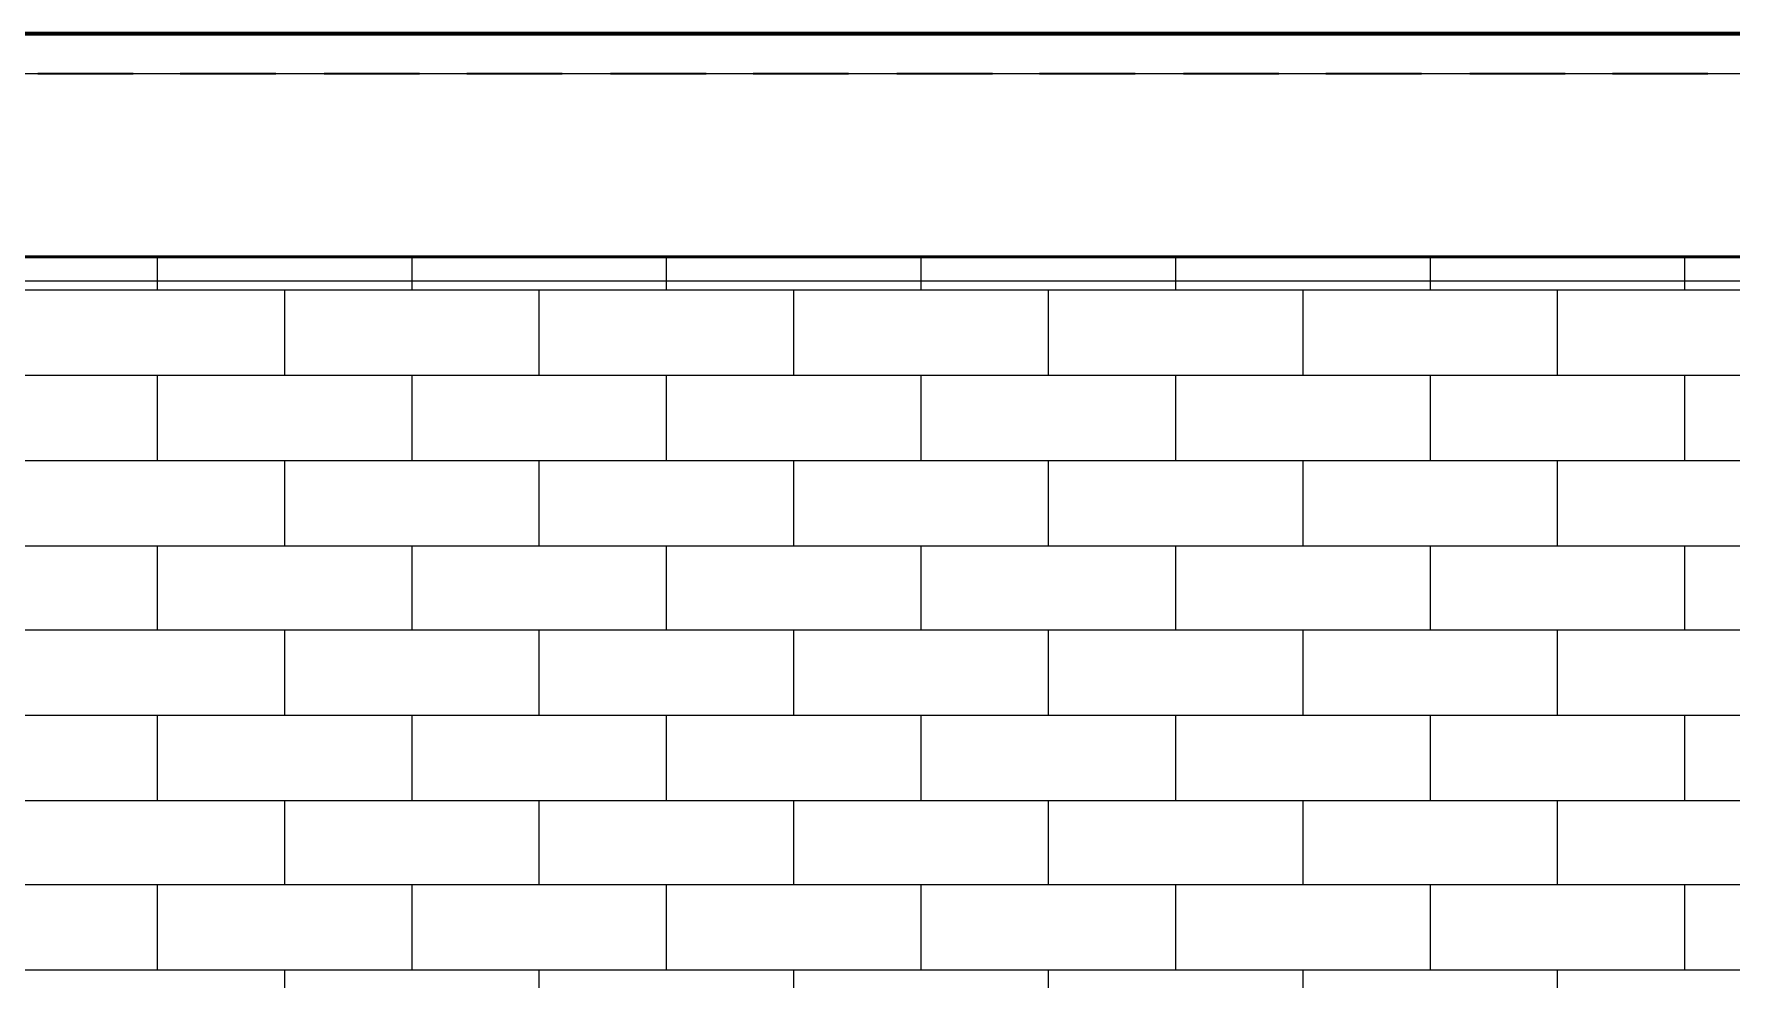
# Model space of a CAD drawing. Header units: inches. Extents: x 5 to 516, y -193 to 129.
# Drawn here: x 83.475 to 87.92, y -81.86 to -79.386 of the extents above; entities that cross this region are included whole.
import ezdxf

# ---------------------------------------------------------------- set-up
doc = ezdxf.new("R2010")
doc.units = ezdxf.units.IN
doc.header["$MEASUREMENT"] = 0
doc.layers.add('Highlight', color=210, linetype='Continuous')
doc.layers.add('PDF4_Geometry', color=7, linetype='Continuous')

msp = doc.modelspace()

# ---------------------------------------------------------------- linework, layer by layer
at = {"layer": 'Highlight'}
for p, q in [((23.3387434, -79.4896516), (137.6392915, -79.4896516)), ((23.3387518, -80.0329832), (138.0451299, -80.0329832))]:
    msp.add_line(p, q, dxfattribs=at)
at = {"layer": 'PDF4_Geometry', "lineweight": 70}
msp.add_lwpolyline([(134.6320923, -79.969649), (134.6320923, -79.3863156), (26.9620804, -79.3863156)], dxfattribs=at)
at = {"layer": 'PDF4_Geometry', "lineweight": 35}
for points in [[(83.4854173, -79.4896516), (83.7354174, -79.4896516)], [(83.8587559, -79.4896516), (84.1087559, -79.4896516)], [(84.2354174, -79.4896516), (84.4854174, -79.4896516)], [(84.6087559, -79.4896516), (84.8587559, -79.4896516)], [(84.9854175, -79.4896516), (85.2354175, -79.4896516)], [(85.358756, -79.4896516), (85.608756, -79.4896516)], [(85.7354175, -79.4896516), (85.9854175, -79.4896516)], [(86.108756, -79.4896516), (86.3587561, -79.4896516)], [(86.4854176, -79.4896516), (86.7354176, -79.4896516)], [(86.8587561, -79.4896516), (87.1087561, -79.4896516)], [(87.2354176, -79.4896516), (87.4854177, -79.4896516)], [(87.6087562, -79.4896516), (87.8587562, -79.4896516)]]:
    msp.add_lwpolyline(points, dxfattribs=at)
at = {"layer": 'PDF4_Geometry', "lineweight": 50}
msp.add_lwpolyline([(134.6320923, -79.969649), (26.9620804, -79.969649)], dxfattribs=at)
at = {"layer": 'PDF4_Geometry', "lineweight": 15}
for points in [[(83.7987617, -80.0563154), (83.7987617, -79.9696487)], [(84.4654284, -80.0563154), (84.4654284, -79.9696487)], [(85.1320951, -80.0563154), (85.1320951, -79.9696487)], [(85.7987618, -80.0563154), (85.7987618, -79.9696487)], [(86.4654285, -80.0563154), (86.4654285, -79.9696487)], [(87.1320953, -80.0563154), (87.1320953, -79.9696487)], [(87.798762, -80.0563154), (87.798762, -79.9696487)], [(78.672093, -80.0563154), (90.7987622, -80.0563154), (96.6354292, -80.0563154), (105.0054318, -80.0563154)], [(84.132095, -80.2796488), (84.132095, -80.0563154)], [(84.7987617, -80.2796488), (84.7987617, -80.0563154)], [(85.4654285, -80.2796488), (85.4654285, -80.0563154)], [(86.1320952, -80.2796488), (86.1320952, -80.0563154)], [(86.7987619, -80.2796488), (86.7987619, -80.0563154)], [(87.4654286, -80.2796488), (87.4654286, -80.0563154)], [(78.672093, -80.2796488), (90.7987622, -80.2796488), (96.6354292, -80.2796488), (105.0054318, -80.2796488)], [(83.7987617, -80.5029821), (83.7987617, -80.2796488)], [(84.4654284, -80.5029821), (84.4654284, -80.2796488)], [(85.1320951, -80.5029821), (85.1320951, -80.2796488)], [(85.7987618, -80.5029821), (85.7987618, -80.2796488)], [(86.4654285, -80.5029821), (86.4654285, -80.2796488)], [(87.1320953, -80.5029821), (87.1320953, -80.2796488)], [(87.798762, -80.5029821), (87.798762, -80.2796488)], [(78.672093, -80.5029821), (90.7987622, -80.5029821), (96.6354292, -80.5029821), (105.0054318, -80.5029821)], [(84.132095, -80.7263155), (84.132095, -80.5029821)], [(84.7987617, -80.7263155), (84.7987617, -80.5029821)], [(85.4654285, -80.7263155), (85.4654285, -80.5029821)], [(86.1320952, -80.7263155), (86.1320952, -80.5029821)], [(86.7987619, -80.7263155), (86.7987619, -80.5029821)], [(87.4654286, -80.7263155), (87.4654286, -80.5029821)], [(78.672093, -80.7263155), (90.7987622, -80.7263155), (96.6354292, -80.7263155), (105.0054318, -80.7263155)], [(83.7987617, -80.9463155), (83.7987617, -80.7263155)], [(84.4654284, -80.9463155), (84.4654284, -80.7263155)], [(85.1320951, -80.9463155), (85.1320951, -80.7263155)], [(85.7987618, -80.9463155), (85.7987618, -80.7263155)], [(86.4654285, -80.9463155), (86.4654285, -80.7263155)], [(87.1320953, -80.9463155), (87.1320953, -80.7263155)], [(87.798762, -80.9463155), (87.798762, -80.7263155)], [(78.672093, -80.9463155), (90.7987622, -80.9463155), (96.6354292, -80.9463155), (105.0054318, -80.9463155)], [(84.132095, -81.1696488), (84.132095, -80.9463155)], [(84.7987617, -81.1696488), (84.7987617, -80.9463155)], [(85.4654285, -81.1696488), (85.4654285, -80.9463155)], [(86.1320952, -81.1696488), (86.1320952, -80.9463155)], [(86.7987619, -81.1696488), (86.7987619, -80.9463155)], [(87.4654286, -81.1696488), (87.4654286, -80.9463155)], [(78.672093, -81.1696488), (90.7987622, -81.1696488), (96.6354292, -81.1696488), (105.0054318, -81.1696488)], [(83.7987617, -81.3929822), (83.7987617, -81.1696488)], [(84.4654284, -81.3929822), (84.4654284, -81.1696488)], [(85.1320951, -81.3929822), (85.1320951, -81.1696488)], [(85.7987618, -81.3929822), (85.7987618, -81.1696488)], [(86.4654285, -81.3929822), (86.4654285, -81.1696488)], [(87.1320953, -81.3929822), (87.1320953, -81.1696488)], [(87.798762, -81.3929822), (87.798762, -81.1696488)], [(78.672093, -81.3929822), (90.7987622, -81.3929822), (96.6354292, -81.3929822), (105.0054318, -81.3929822)], [(84.132095, -81.6129822), (84.132095, -81.3929822)], [(84.7987617, -81.6129822), (84.7987617, -81.3929822)], [(85.4654285, -81.6129822), (85.4654285, -81.3929822)], [(86.1320952, -81.6129822), (86.1320952, -81.3929822)], [(86.7987619, -81.6129822), (86.7987619, -81.3929822)], [(87.4654286, -81.6129822), (87.4654286, -81.3929822)], [(78.672093, -81.6129822), (90.7987622, -81.6129822), (96.6354292, -81.6129822), (105.0054318, -81.6129822)], [(83.7987617, -81.8363156), (83.7987617, -81.6129822)], [(84.4654284, -81.8363156), (84.4654284, -81.6129822)], [(85.1320951, -81.8363156), (85.1320951, -81.6129822)], [(85.7987618, -81.8363156), (85.7987618, -81.6129822)], [(86.4654285, -81.8363156), (86.4654285, -81.6129822)], [(87.1320953, -81.8363156), (87.1320953, -81.6129822)], [(87.798762, -81.8363156), (87.798762, -81.6129822)], [(78.672093, -81.8363156), (90.7987622, -81.8363156), (96.6354292, -81.8363156), (105.0054318, -81.8363156)], [(84.132095, -82.0596489), (84.132095, -81.8363156)], [(84.7987617, -82.0596489), (84.7987617, -81.8363156)], [(85.4654285, -82.0596489), (85.4654285, -81.8363156)], [(86.1320952, -82.0596489), (86.1320952, -81.8363156)], [(86.7987619, -82.0596489), (86.7987619, -81.8363156)], [(87.4654286, -82.0596489), (87.4654286, -81.8363156)]]:
    msp.add_lwpolyline(points, dxfattribs=at)

doc.saveas('drawing.dxf')
